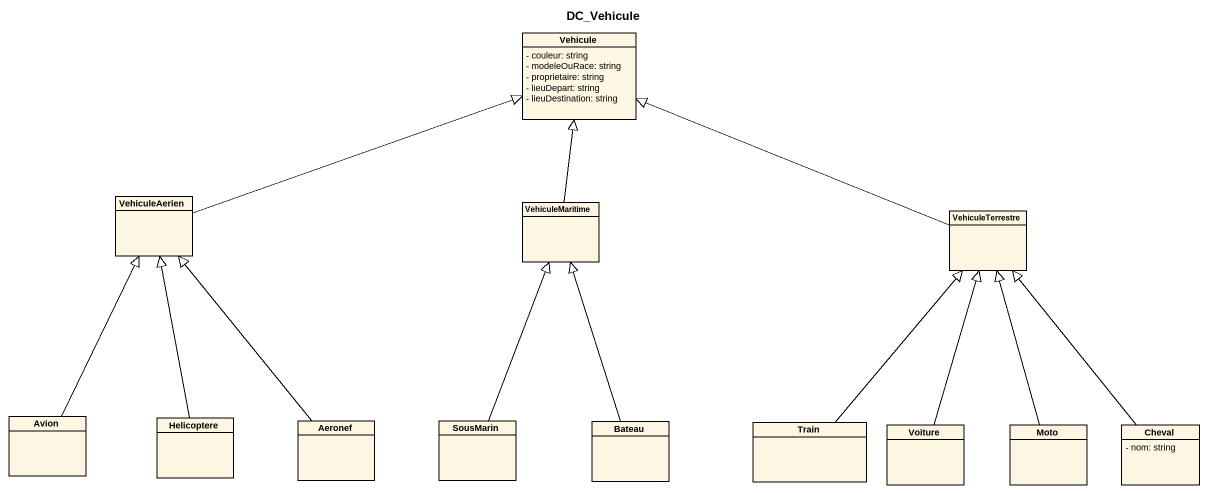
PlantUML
@startuml
title DC_Vehicule
hide circle
hide empty members
skinparam classAttributeIconSize 0
class Vehicule {
  - couleur: string
  - modeleOuRace: string
  - proprietaire: string
  - lieuDepart: string
  - lieuDestination: string
}
class VehiculeAerien
class VehiculeMaritime
class VehiculeTerrestre
class Avion
class Helicoptere
class Aeronef
class SousMarin
class Bateau
class Train
class Voiture
class Moto
class Cheval {
  - nom: string
}
VehiculeAerien -right-|> Vehicule
VehiculeMaritime -up-|> Vehicule
VehiculeTerrestre -left-|> Vehicule
Avion -up-|> VehiculeAerien
Helicoptere -up-|> VehiculeAerien
Aeronef -up-|> VehiculeAerien
SousMarin -up-|> VehiculeMaritime
Bateau -up-|> VehiculeMaritime
Train -up-|> VehiculeTerrestre
Voiture -up-|> VehiculeTerrestre
Moto -up-|> VehiculeTerrestre
Cheval -up-|> VehiculeTerrestre
@enduml
